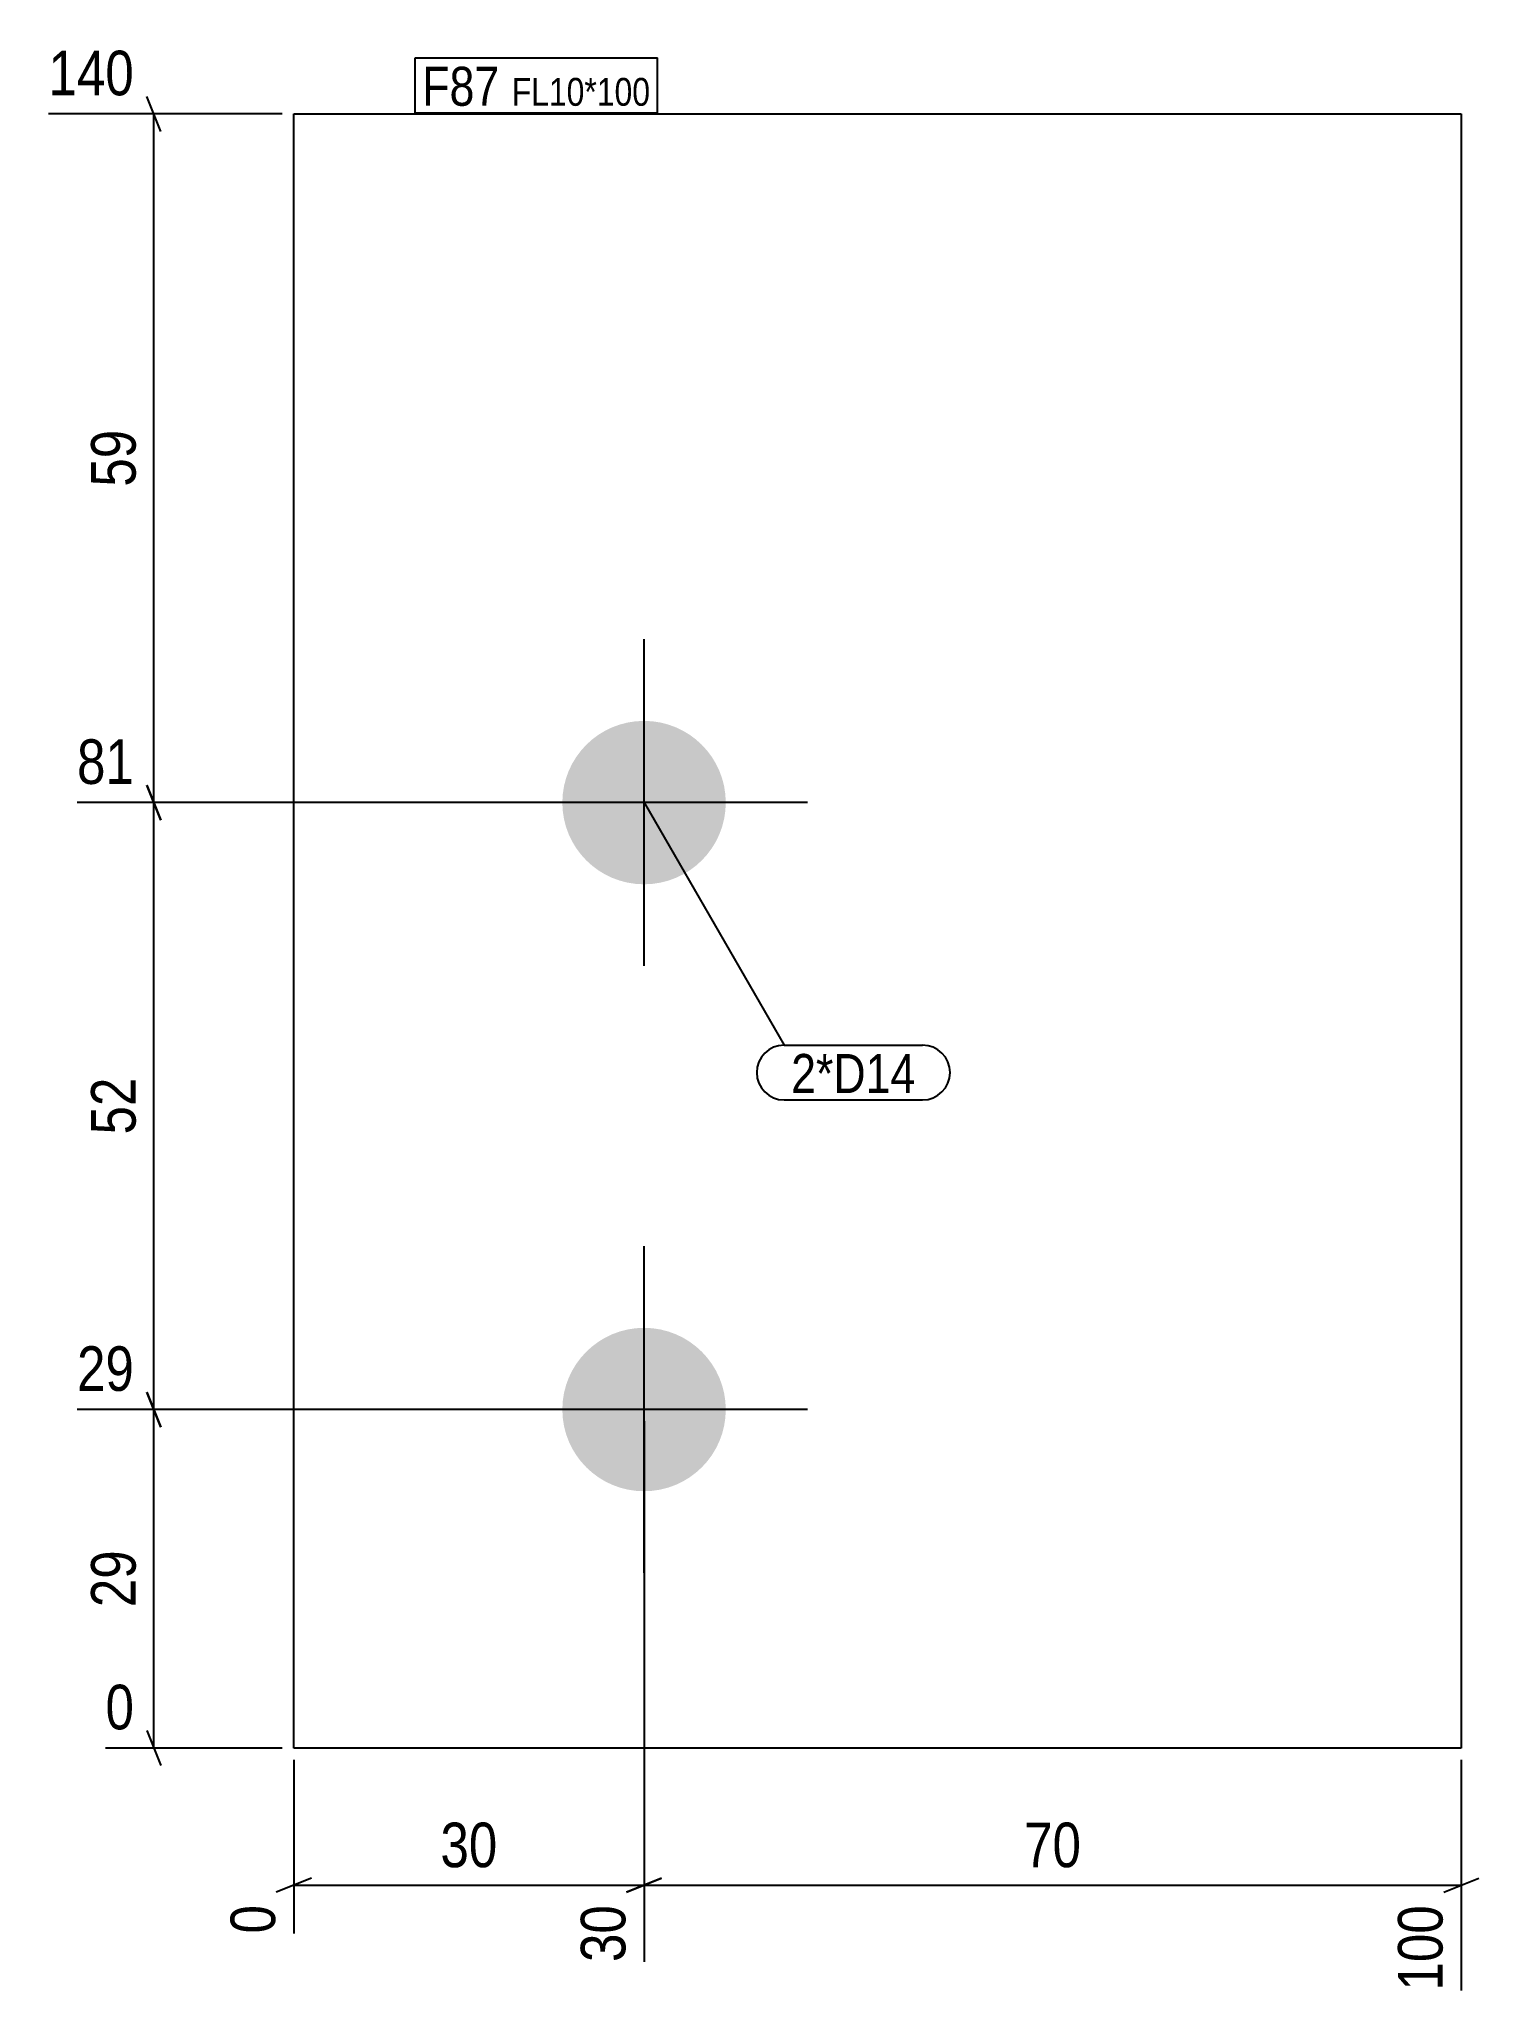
# Model space of a CAD drawing. Header units: millimetres. Extents: x 2 to 126, y 2 to 170.
import ezdxf

# ---------------------------------------------------------------- set-up
doc = ezdxf.new("R2010")
doc.units = ezdxf.units.MM
for name, color, linetype in [('MÅLSÆTNING', 7, 'Continuous'), ('STÅL', 7, 'Continuous'), ('TEKST', 7, 'Continuous')]:
    doc.layers.add(name, color=color, linetype=linetype)
doc.styles.add('Arial Narrow', font='ARIALN.TTF', dxfattribs={"height": 0.2})

msp = doc.modelspace()

# ---------------------------------------------------------------- hatches: boundary and pattern name
at = {"layer": 'STÅL', "linetype": 'Continuous'}
for points in [[(54.01, 97.77, -1), (54.01, 111.77, -1)], [(54.01, 45.77, -1), (54.01, 59.77, -1)]]:
    msp.add_hatch(color=3, dxfattribs=at).paths.add_polyline_path(points)

# ---------------------------------------------------------------- linework, layer by layer
at = {"layer": 'MÅLSÆTNING', "color": 7, "linetype": 'Continuous'}
for p, q in [((12.61, 162.27), (11.41, 165.27)), ((23.01, 163.77), (3, 163.77)), ((12.01, 104.77), (12.01, 163.77)), ((11.41, 106.27), (12.61, 103.27)), ((12.61, 103.27), (11.41, 106.27)), ((53.01, 104.77), (5.44, 104.77)), ((53.01, 104.77), (5.44, 104.77)), ((12.01, 52.77), (12.01, 104.77)), ((12.61, 51.27), (11.41, 54.27)), ((53.01, 52.77), (5.44, 52.77)), ((12.01, 23.77), (12.01, 52.77)), ((54.01, 51.77), (54.01, 5.44)), ((54.01, 51.77), (54.01, 5.44)), ((11.41, 25.27), (12.61, 22.27)), ((23.01, 23.77), (7.88, 23.77)), ((24.01, 22.77), (24.01, 7.88)), ((124.01, 22.77), (124.01, 3)), ((25.51, 12.61), (22.51, 11.41)), ((24.01, 12.01), (54.01, 12.01)), ((55.51, 12.61), (52.51, 11.41)), ((52.51, 11.41), (55.51, 12.61)), ((54.01, 12.01), (124.01, 12.01)), ((122.51, 11.41), (125.51, 12.61))]:
    msp.add_line(p, q, dxfattribs=at)
at = {"layer": 'STÅL', "color": 2, "linetype": 'Continuous'}
for p, q in [((24.01, 23.77), (24.01, 163.77)), ((24.01, 163.77), (124.01, 163.77)), ((124.01, 163.77), (124.01, 23.77)), ((124.01, 23.77), (24.01, 23.77))]:
    msp.add_line(p, q, dxfattribs=at)
at = {"layer": 'STÅL', "color": 3, "linetype": 'Continuous'}
for p, q in [((54.01, 90.77), (54.01, 118.77)), ((68.01, 104.77), (40.01, 104.77)), ((54.01, 38.77), (54.01, 66.77)), ((68.01, 52.77), (40.01, 52.77))]:
    msp.add_line(p, q, dxfattribs=at)

# ---------------------------------------------------------------- wipeouts: each hides what was drawn before it
at = {"color": 0}
msp.add_wipeout([(77.27, 79.89), (77.27, 83.39), (66.61, 83.39), (66.61, 79.89)], dxfattribs=at).dxf.layer = 'TEKST'

# ---------------------------------------------------------------- next in the draw order: wipeouts: each hides what was drawn before it
at = {"color": 0, "linetype": 'Continuous'}
for points in [[(11.11, 164.57), (11.11, 170.17), (2.2, 170.17), (2.2, 164.57)], [(11.11, 105.57), (11.11, 111.17), (4.64, 111.17), (4.64, 105.57)], [(11.11, 53.57), (11.11, 59.17), (4.64, 59.17), (4.64, 53.57)], [(11.11, 24.57), (11.11, 30.17), (7.07, 30.17), (7.07, 24.57)], [(23.21, 11.11), (17.61, 11.11), (17.61, 7.07), (23.21, 7.07)], [(53.21, 11.11), (47.61, 11.11), (47.61, 4.64), (53.21, 4.64)], [(123.21, 11.11), (117.61, 11.11), (117.61, 2.2), (123.21, 2.2)]]:
    msp.add_wipeout(points, dxfattribs=at).dxf.layer = 'MÅLSÆTNING'
at = {"color": 0}
for points, layer in [([(11.26, 137.51), (5.66, 137.51), (5.66, 131.04), (11.26, 131.04)], 'MÅLSÆTNING'), ([(11.26, 82.01), (5.66, 82.01), (5.66, 75.54), (11.26, 75.54)], 'MÅLSÆTNING'), ([(11.26, 41.51), (5.66, 41.51), (5.66, 35.04), (11.26, 35.04)], 'MÅLSÆTNING'), ([(42.25, 12.76), (42.25, 18.36), (35.77, 18.36), (35.77, 12.76)], 'MÅLSÆTNING'), ([(92.25, 12.76), (92.25, 18.36), (85.77, 18.36), (85.77, 12.76)], 'MÅLSÆTNING'), ([(41.62, 164.47), (41.62, 167.97), (35.01, 167.97), (35.01, 164.47)], 'TEKST'), ([(54.55, 164.47), (54.55, 166.97), (42.67, 166.97), (42.67, 164.47)], 'TEKST'), ([(77.27, 79.89), (77.27, 83.39), (66.61, 83.39), (66.61, 79.89)], 'TEKST')]:
    msp.add_wipeout(points, dxfattribs=at).dxf.layer = layer

# ---------------------------------------------------------------- next in the draw order: linework, layer by layer
at = {"layer": 'MÅLSÆTNING', "color": 7, "linetype": 'Continuous'}
for p, q in [((11.41, 54.27), (12.61, 51.27)), ((53.01, 52.77), (5.44, 52.77))]:
    msp.add_line(p, q, dxfattribs=at)
at = {"layer": 'TEKST', "color": 7, "linetype": 'Continuous'}
for p, q in [((54.01, 104.77), (66.01, 83.99)), ((66.01, 83.99), (77.87, 83.99)), ((66.01, 79.29), (77.87, 79.29))]:
    msp.add_line(p, q, dxfattribs=at)
for centre, start, end in [((66.01, 81.64), 90, 270), ((77.87, 81.64), 270, 90)]:
    msp.add_arc(centre, 2.35, start, end, dxfattribs=at)

# ---------------------------------------------------------------- next in the draw order: texts
at = {"layer": 'MÅLSÆTNING', "color": 3, "linetype": 'Continuous', "style": 'Arial Narrow'}
for s, height, p in [('140', 3.818, (3, 165.37)), ('81', 3.818, (5.44, 106.37)), ('29', 3.818, (5.44, 54.37)), ('0', 3.82, (7.88, 25.37))]:
    msp.add_text(s, height=height, dxfattribs=at).set_placement(p)
at = {"layer": 'MÅLSÆTNING', "color": 3, "style": 'Arial Narrow'}
for s, p in [('59', (10.46, 131.84)), ('52', (10.46, 76.34)), ('29', (10.46, 35.84))]:
    msp.add_text(s, height=3.818, rotation=90.0002, dxfattribs=at).set_placement(p)
for s, p in [('30', (36.57, 13.56)), ('70', (86.57, 13.56))]:
    msp.add_text(s, height=3.818, dxfattribs=at).set_placement(p)
at = {"layer": 'MÅLSÆTNING', "color": 3, "linetype": 'Continuous', "style": 'Arial Narrow'}
for s, height, p in [('0', 3.82, (22.41, 7.88)), ('30', 3.818, (52.41, 5.44)), ('100', 3.818, (122.41, 3))]:
    msp.add_text(s, height=height, rotation=90.0002, dxfattribs=at).set_placement(p)
at = {"layer": 'TEKST', "color": 3, "style": 'Arial Narrow'}
msp.add_text('2*D14', height=3.34, dxfattribs=at).set_placement((66.61, 79.89))

# ---------------------------------------------------------------- next in the draw order: wipeouts: each hides what was drawn before it
at = {"color": 0}
for points in [[(41.62, 164.47), (41.62, 167.97), (35.01, 167.97), (35.01, 164.47)], [(54.55, 164.47), (54.55, 166.97), (42.67, 166.97), (42.67, 164.47)]]:
    msp.add_wipeout(points, dxfattribs=at).dxf.layer = 'TEKST'

# ---------------------------------------------------------------- next in the draw order: linework, layer by layer
at = {"layer": 'TEKST', "color": 7, "linetype": 'Continuous'}
for p, q in [((34.41, 168.57), (55.15, 168.57)), ((34.41, 163.87), (34.41, 168.57)), ((55.15, 163.87), (55.15, 168.57)), ((34.41, 163.87), (55.15, 163.87))]:
    msp.add_line(p, q, dxfattribs=at)

# ---------------------------------------------------------------- next in the draw order: texts
at = {"layer": 'TEKST', "color": 3, "style": 'Arial Narrow'}
for s, height, p in [('F87', 3.34, (35.01, 164.47)), ('FL10*100', 2.386, (42.67, 164.47))]:
    msp.add_text(s, height=height, dxfattribs=at).set_placement(p)

doc.saveas('drawing.dxf')
